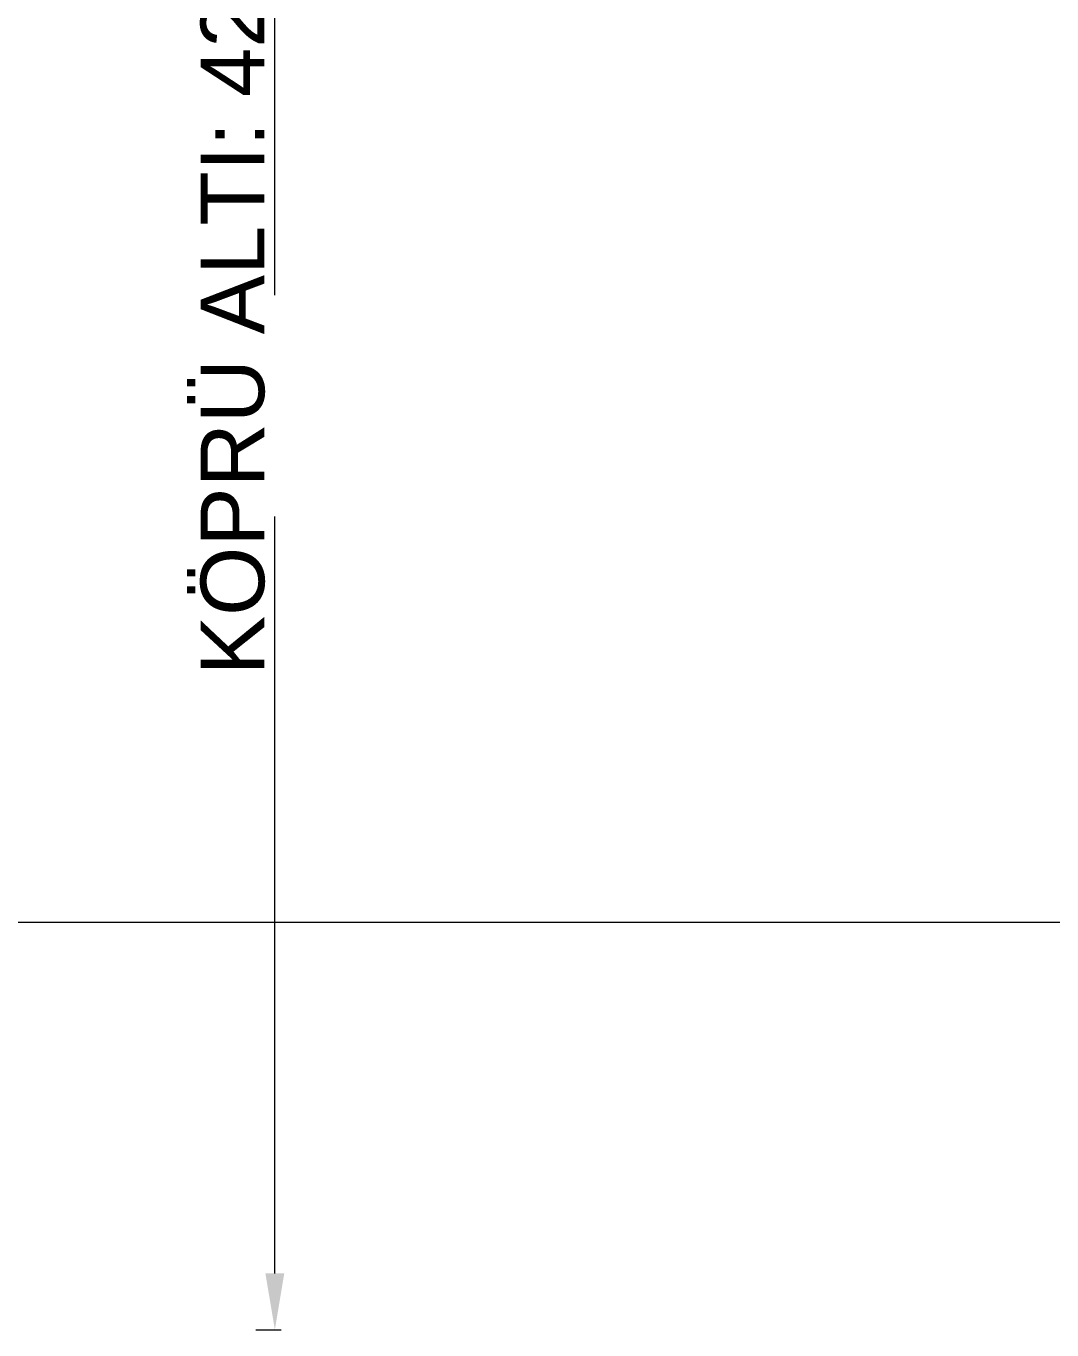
# Model space of a CAD drawing. Header units: centimetres. Extents: x 470464 to 524273, y 49611 to 59074.
# Drawn here: x 504880.5 to 505112.5, y 50097.1 to 50392.1 of the extents above; entities that cross this region are included whole.
import ezdxf

# ---------------------------------------------------------------- set-up
doc = ezdxf.new("R2010")
doc.units = ezdxf.units.CM
doc.header["$MEASUREMENT"] = 0
doc.layers.add('A-ANNO-REVC-01', color=1, linetype='Continuous', lineweight=15, true_color=0xff0000, plot=False)
doc.layers.add('S-COLS-STEL', color=3, linetype='Continuous', lineweight=9)
doc.layers.add('vinç', color=7, linetype='Continuous')
doc.styles.add('BARIŞ BABUR-3', font='arial.ttf')
doc.styles.add('TS-FREA-GENL', font='calibri.ttf', dxfattribs={"width": 0.7})
doc.dimstyles.new('AAA_A4 BVS STANDART', dxfattribs={"dimscale": 12, "dimtxt": 1.8, "dimasz": 1.6, "dimexe": 0.18, "dimexo": 0.0625, "dimgap": 0.09, "dimtad": 1, "dimtoh": 1, "dimdec": 0, "dimzin": 9, "dimdsep": 46, "dimtxsty": 'BARIŞ BABUR-3', "dimcen": 0.09, "dimclrd": 1, "dimclre": 1, "dimclrt": 2, "dimadec": 0, "dimazin": 0, "dimtfac": 1, "dimtdec": 0, "dimtofl": 0, "dimtmove": 0, "dimatfit": 3, "dimfxl": 1, "dimtolj": 1, "dimtzin": 0, "dimlwd": 9, "dimlwe": 9, "dimarcsym": 0})

# ---------------------------------------------------------------- blocks, each defined once
blk = doc.blocks.new('*D141')
at = {"layer": 'A-ANNO-REVC-01', "color": 1, "lineweight": 9, "transparency": 16777216}
for p, q in [((416851.46, 68476.75), (416851.46, 68408)), ((417929.46, 68476.75), (417929.46, 68408)), ((416864.26, 68409.44), (417916.66, 68409.44))]:
    blk.add_line(p, q, dxfattribs=at)
at = {"layer": 'A-ANNO-REVC-01', "color": 1, "transparency": 16777216}
for points in [[(416864.26, 68411.58), (416864.26, 68407.31), (416851.46, 68409.44)], [(417916.66, 68411.58), (417916.66, 68407.31), (417929.46, 68409.44)]]:
    blk.add_solid(points, dxfattribs=at)
at = {"layer": 'Defpoints', "color": 0, "transparency": 16777216}
for p in [(416851.46, 68477.25), (417929.46, 68477.25), (417929.46, 68409.44)]:
    blk.add_point(p, dxfattribs=at)
at = {"layer": 'A-ANNO-REVC-01', "color": 2, "transparency": 16777216, "insert": (417388.83, 68419.03), "char_height": 14.4, "attachment_point": 5, "style": 'BARIŞ BABUR-3'}
blk.add_mtext('\\A1;KANCA GEZME MESAFESİ : 1078', dxfattribs=at)
blk = doc.blocks.new('*D143')
at = {"layer": 'A-ANNO-REVC-01', "color": 1, "lineweight": 9, "transparency": 16777216}
for p, q in [((417614.64, 68744.36), (417619.76, 68744.36)), ((417618.32, 68329.96), (417618.32, 68731.56)), ((417613.99, 68317.16), (417619.76, 68317.16))]:
    blk.add_line(p, q, dxfattribs=at)
at = {"layer": 'A-ANNO-REVC-01', "color": 1, "transparency": 16777216}
for points in [[(417616.18, 68731.56), (417620.45, 68731.56), (417618.32, 68744.36)], [(417616.18, 68329.96), (417620.45, 68329.96), (417618.32, 68317.16)]]:
    blk.add_solid(points, dxfattribs=at)
at = {"layer": 'Defpoints', "color": 0, "transparency": 16777216}
for p in [(417614.14, 68744.36), (417618.32, 68744.36), (417613.49, 68317.16)]:
    blk.add_point(p, dxfattribs=at)
at = {"layer": 'A-ANNO-REVC-01', "color": 2, "transparency": 16777216, "insert": (417608.83, 68547.47), "char_height": 14.4, "attachment_point": 5, "rotation": 90, "style": 'BARIŞ BABUR-3'}
blk.add_mtext('\\A1;KÖPRÜ ALTI: 427', dxfattribs=at)
blk = doc.blocks.new('DHSETSRDJFDS')
at = {"layer": 'A-ANNO-REVC-01', "color": 6}
dim = blk.add_linear_dim(base=(417618.32, 68744.36), p1=(417613.49, 68317.16), p2=(417614.14, 68744.36), angle=90, text='KÖPRÜ ALTI: <>', dimstyle='AAA_A4 BVS STANDART', override={"dimscale": 8}, dxfattribs=at)
dim.commit()
dim.dimension.update_dxf_attribs({"geometry": '*D143', "text_midpoint": (417618.32, 68547.47), "dimtype": 128})
dim = blk.add_linear_dim(base=(417929.46, 68409.44), p1=(416851.46, 68477.25), p2=(417929.46, 68477.25), text='KANCA GEZME MESAFESİ : <>', dimstyle='AAA_A4 BVS STANDART', override={"dimscale": 8, "dimtxsty": 'BARIŞ BABUR-3'}, dxfattribs=at)
dim.commit()
dim.dimension.update_dxf_attribs({"geometry": '*D141', "text_midpoint": (417388.83, 68409.44), "dimtype": 128})
at = {"layer": 'S-COLS-STEL', "color": 2, "insert": (417308.56, 68522.93), "char_height": 25, "width": 1441.5655, "attachment_point": 4, "style": 'TS-FREA-GENL', "bg_fill": 2}
blk.add_mtext('ÇKGKV 1,5 TON', dxfattribs=at)

msp = doc.modelspace()

# ---------------------------------------------------------------- block references
at = {"layer": 'vinç', "color": 0}
msp.add_blockref('DHSETSRDJFDS', (87318.43, -18220.05), dxfattribs=at)

doc.saveas('drawing.dxf')
